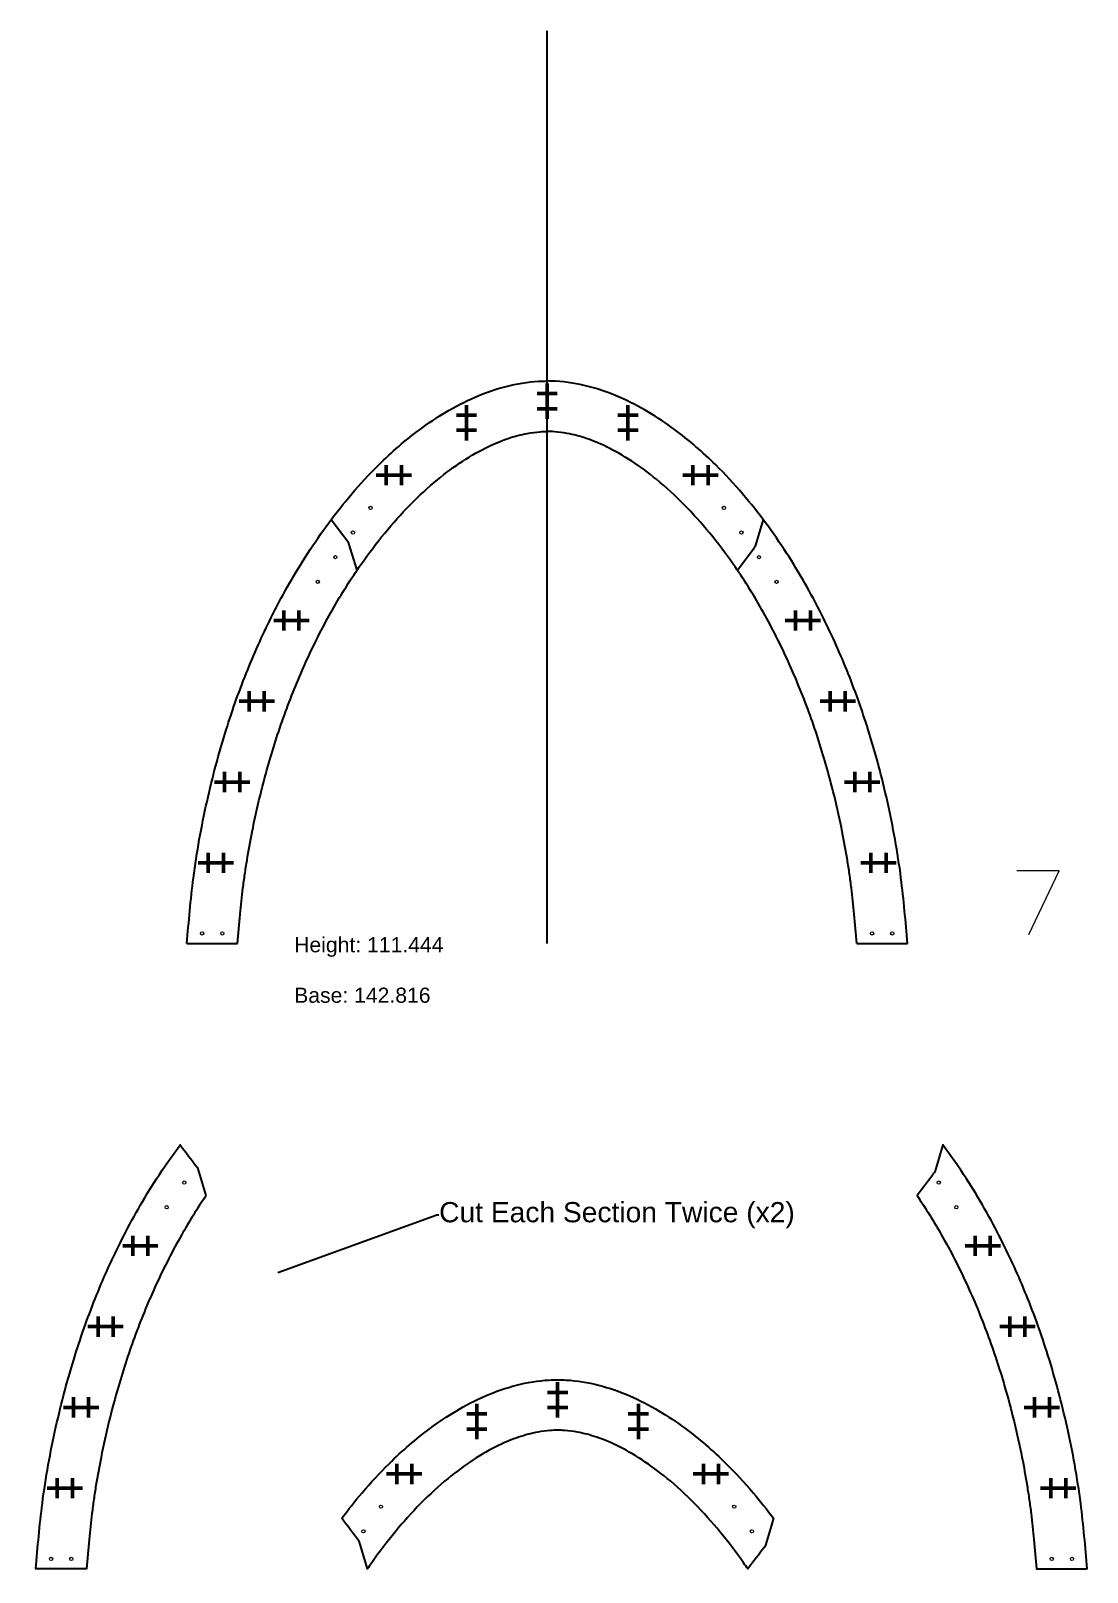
# Model space of a CAD drawing. Header units: inches. Extents: x -241 to 12541, y -1696 to 1281.
# Drawn here: x 1151.6 to 1361, y -1465.1 to -1159.8 of the extents above; entities that cross this region are included whole.
import ezdxf
from ezdxf import colors
from ezdxf.entities.mleader import LeaderData, LeaderLine
from ezdxf.math import Vec2, Vec3

# ---------------------------------------------------------------- set-up
doc = ezdxf.new("R2010")
doc.units = ezdxf.units.IN
doc.header["$MEASUREMENT"] = 0
doc.header["$PDMODE"] = 2
doc.header["$PDSIZE"] = 2
for name, color, linetype, lineweight in [('Annotation', 7, 'Continuous', 9), ('Drilling', 3, 'Continuous', 13), ('Engrave', 4, 'Continuous', 50)]:
    doc.layers.add(name, color=color, linetype=linetype, lineweight=lineweight)
doc.styles.get("Standard").update_dxf_attribs({"font": 'Arial.ttf'})

# ---------------------------------------------------------------- blocks, each defined once
blk = doc.blocks.new('*U1365')
at = {"layer": 'Engrave'}
blk.add_point((0, 0), dxfattribs=at)
blk = doc.blocks.new('*U1366')
at = {"layer": 'Engrave', "color": 0, "linetype": 'ByBlock', "lineweight": -2, "transparency": 16777216}
for p in [(0, 0), (3, 0)]:
    blk.add_blockref('*U1365', p, dxfattribs=at)
blk = doc.blocks.new('*U1367')
at = {"layer": 'Engrave'}
blk.add_point((0, 0), dxfattribs=at)
blk = doc.blocks.new('*U1368')
at = {"layer": 'Engrave', "color": 0, "linetype": 'ByBlock', "lineweight": -2, "transparency": 16777216}
for p in [(0, 0), (3, 0)]:
    blk.add_blockref('*U1367', p, dxfattribs=at)
blk = doc.blocks.new('*U1369')
at = {"layer": 'Engrave'}
blk.add_point((0, 0), dxfattribs=at)
blk = doc.blocks.new('*U1370')
at = {"layer": 'Engrave', "color": 0, "linetype": 'ByBlock', "lineweight": -2, "transparency": 16777216}
for p in [(0, 0), (3, 0)]:
    blk.add_blockref('*U1369', p, dxfattribs=at)
blk = doc.blocks.new('*U1371')
at = {"layer": 'Engrave'}
blk.add_point((0, 0), dxfattribs=at)
blk = doc.blocks.new('*U1372')
at = {"layer": 'Engrave', "color": 0, "linetype": 'ByBlock', "lineweight": -2, "transparency": 16777216}
for p in [(0, 0), (3, 0)]:
    blk.add_blockref('*U1371', p, dxfattribs=at)
blk = doc.blocks.new('*U1373')
at = {"layer": 'Engrave'}
blk.add_point((0, 0), dxfattribs=at)
blk = doc.blocks.new('*U1374')
at = {"layer": 'Engrave', "color": 0, "linetype": 'ByBlock', "lineweight": -2, "transparency": 16777216}
for p in [(0, 0), (3, 0)]:
    blk.add_blockref('*U1373', p, dxfattribs=at)
blk = doc.blocks.new('*U1375')
at = {"layer": 'Engrave'}
blk.add_point((0, 0), dxfattribs=at)
blk = doc.blocks.new('*U1376')
at = {"layer": 'Engrave', "color": 0, "linetype": 'ByBlock', "lineweight": -2, "transparency": 16777216}
for p in [(0, 0), (3, 0)]:
    blk.add_blockref('*U1375', p, dxfattribs=at)
blk = doc.blocks.new('*U1377')
at = {"layer": 'Engrave'}
blk.add_point((0, 0), dxfattribs=at)
blk = doc.blocks.new('*U1378')
at = {"layer": 'Engrave', "color": 0, "linetype": 'ByBlock', "lineweight": -2, "transparency": 16777216}
for p in [(0, 0), (3, 0)]:
    blk.add_blockref('*U1377', p, dxfattribs=at)
blk = doc.blocks.new('*U1424')
at = {"layer": 'Engrave'}
blk.add_point((0, 0), dxfattribs=at)
blk = doc.blocks.new('*U1425')
at = {"layer": 'Engrave', "color": 0, "linetype": 'ByBlock', "lineweight": -2, "transparency": 16777216}
for p in [(0, 0), (3, 0)]:
    blk.add_blockref('*U1424', p, dxfattribs=at)
blk = doc.blocks.new('*U1426')
at = {"layer": 'Engrave'}
blk.add_point((0, 0), dxfattribs=at)
blk = doc.blocks.new('*U1427')
at = {"layer": 'Engrave', "color": 0, "linetype": 'ByBlock', "lineweight": -2, "transparency": 16777216}
for p in [(0, 0), (3, 0)]:
    blk.add_blockref('*U1426', p, dxfattribs=at)
blk = doc.blocks.new('*U1428')
at = {"layer": 'Engrave'}
blk.add_point((0, 0), dxfattribs=at)
blk = doc.blocks.new('*U1429')
at = {"layer": 'Engrave', "color": 0, "linetype": 'ByBlock', "lineweight": -2, "transparency": 16777216}
for p in [(0, 0), (3, 0)]:
    blk.add_blockref('*U1428', p, dxfattribs=at)
blk = doc.blocks.new('*U1430')
at = {"layer": 'Engrave'}
blk.add_point((0, 0), dxfattribs=at)
blk = doc.blocks.new('*U1431')
at = {"layer": 'Engrave', "color": 0, "linetype": 'ByBlock', "lineweight": -2, "transparency": 16777216}
for p in [(0, 0), (3, 0)]:
    blk.add_blockref('*U1430', p, dxfattribs=at)
blk = doc.blocks.new('*U1432')
at = {"layer": 'Engrave'}
blk.add_point((0, 0), dxfattribs=at)
blk = doc.blocks.new('*U1433')
at = {"layer": 'Engrave', "color": 0, "linetype": 'ByBlock', "lineweight": -2, "transparency": 16777216}
for p in [(0, 0), (3, 0)]:
    blk.add_blockref('*U1432', p, dxfattribs=at)
blk = doc.blocks.new('*U1434')
at = {"layer": 'Engrave'}
blk.add_point((0, 0), dxfattribs=at)
blk = doc.blocks.new('*U1435')
at = {"layer": 'Engrave', "color": 0, "linetype": 'ByBlock', "lineweight": -2, "transparency": 16777216}
for p in [(0, 0), (3, 0)]:
    blk.add_blockref('*U1434', p, dxfattribs=at)
blk = doc.blocks.new('*U1436')
at = {"layer": 'Engrave'}
blk.add_point((0, 0), dxfattribs=at)
blk = doc.blocks.new('*U1437')
at = {"layer": 'Engrave', "color": 0, "linetype": 'ByBlock', "lineweight": -2, "transparency": 16777216}
for p in [(0, 0), (3, 0)]:
    blk.add_blockref('*U1436', p, dxfattribs=at)
blk = doc.blocks.new('*U1438')
at = {"layer": 'Engrave'}
blk.add_point((0, 0), dxfattribs=at)
blk = doc.blocks.new('*U1439')
at = {"layer": 'Engrave', "color": 0, "linetype": 'ByBlock', "lineweight": -2, "transparency": 16777216}
for p in [(0, 0), (3, 0)]:
    blk.add_blockref('*U1438', p, dxfattribs=at)
blk = doc.blocks.new('*U1440')
at = {"layer": 'Engrave'}
blk.add_point((0, 0), dxfattribs=at)
blk = doc.blocks.new('*U1441')
at = {"layer": 'Engrave', "color": 0, "linetype": 'ByBlock', "lineweight": -2, "transparency": 16777216}
for p in [(0, 0), (3, 0)]:
    blk.add_blockref('*U1440', p, dxfattribs=at)
blk = doc.blocks.new('*U1442')
at = {"layer": 'Engrave'}
blk.add_point((0, 0), dxfattribs=at)
blk = doc.blocks.new('*U1443')
at = {"layer": 'Engrave', "color": 0, "linetype": 'ByBlock', "lineweight": -2, "transparency": 16777216}
for p in [(0, 0), (3, 0)]:
    blk.add_blockref('*U1442', p, dxfattribs=at)
blk = doc.blocks.new('*U1444')
at = {"layer": 'Engrave'}
blk.add_point((0, 0), dxfattribs=at)
blk = doc.blocks.new('*U1445')
at = {"layer": 'Engrave', "color": 0, "linetype": 'ByBlock', "lineweight": -2, "transparency": 16777216}
for p in [(0, 0), (3, 0)]:
    blk.add_blockref('*U1444', p, dxfattribs=at)
blk = doc.blocks.new('*U1446')
at = {"layer": 'Engrave'}
blk.add_point((0, 0), dxfattribs=at)
blk = doc.blocks.new('*U1447')
at = {"layer": 'Engrave', "color": 0, "linetype": 'ByBlock', "lineweight": -2, "transparency": 16777216}
for p in [(0, 0), (3, 0)]:
    blk.add_blockref('*U1446', p, dxfattribs=at)
blk = doc.blocks.new('*U1448')
at = {"layer": 'Engrave'}
blk.add_point((0, 0), dxfattribs=at)
blk = doc.blocks.new('*U1449')
at = {"layer": 'Engrave', "color": 0, "linetype": 'ByBlock', "lineweight": -2, "transparency": 16777216}
for p in [(0, 0), (3, 0)]:
    blk.add_blockref('*U1448', p, dxfattribs=at)
blk = doc.blocks.new('*U1450')
at = {"layer": 'Engrave'}
blk.add_point((0, 0), dxfattribs=at)
blk = doc.blocks.new('*U1451')
at = {"layer": 'Engrave', "color": 0, "linetype": 'ByBlock', "lineweight": -2, "transparency": 16777216}
for p in [(0, 0), (3, 0)]:
    blk.add_blockref('*U1450', p, dxfattribs=at)
blk = doc.blocks.new('*U1452')
at = {"layer": 'Engrave'}
blk.add_point((0, 0), dxfattribs=at)
blk = doc.blocks.new('*U1453')
at = {"layer": 'Engrave', "color": 0, "linetype": 'ByBlock', "lineweight": -2, "transparency": 16777216}
for p in [(0, 0), (3, 0)]:
    blk.add_blockref('*U1452', p, dxfattribs=at)
blk = doc.blocks.new('*U1454')
at = {"layer": 'Engrave'}
blk.add_point((0, 0), dxfattribs=at)
blk = doc.blocks.new('*U1455')
at = {"layer": 'Engrave', "color": 0, "linetype": 'ByBlock', "lineweight": -2, "transparency": 16777216}
for p in [(0, 0), (3, 0)]:
    blk.add_blockref('*U1454', p, dxfattribs=at)
blk = doc.blocks.new('*U1456')
at = {"layer": 'Engrave'}
blk.add_point((0, 0), dxfattribs=at)
blk = doc.blocks.new('*U1457')
at = {"layer": 'Engrave', "color": 0, "linetype": 'ByBlock', "lineweight": -2, "transparency": 16777216}
for p in [(0, 0), (3, 0)]:
    blk.add_blockref('*U1456', p, dxfattribs=at)
blk = doc.blocks.new('*U1458')
at = {"layer": 'Engrave'}
blk.add_point((0, 0), dxfattribs=at)
blk = doc.blocks.new('*U1459')
at = {"layer": 'Engrave', "color": 0, "linetype": 'ByBlock', "lineweight": -2, "transparency": 16777216}
for p in [(0, 0), (3, 0)]:
    blk.add_blockref('*U1458', p, dxfattribs=at)
blk = doc.blocks.new('*U1460')
at = {"layer": 'Engrave'}
blk.add_point((0, 0), dxfattribs=at)
blk = doc.blocks.new('*U1461')
at = {"layer": 'Engrave', "color": 0, "linetype": 'ByBlock', "lineweight": -2, "transparency": 16777216}
for p in [(0, 0), (3, 0)]:
    blk.add_blockref('*U1460', p, dxfattribs=at)

msp = doc.modelspace()

# ---------------------------------------------------------------- linework, layer by layer
at = {"transparency": 33554687}
for p, q in [((1253.97619, -1340.6088), (1253.97619, -1159.79582)), ((1182.56844, -1340.6088), (1192.60425, -1340.6088)), ((1315.34812, -1340.6088), (1325.38394, -1340.6088))]:
    msp.add_line(p, q, dxfattribs=at)
for p, q in [((1211.17753, -1256.61171), (1214.52996, -1261.02354)), ((1296.77484, -1256.61171), (1295.1761, -1261.91708)), ((1216.28996, -1266.6454), (1214.69122, -1261.34003)), ((1291.66242, -1266.6454), (1295.01484, -1262.23357))]:
    msp.add_line(p, q)
for points, knots in [([(1182.56844, -1340.6088), (1182.9356, -1336.27091), (1183.73564, -1326.8188), (1186.30385, -1312.65188), (1189.95652, -1298.87542), (1194.38884, -1286.4925), (1199.69893, -1274.73744), (1206.40691, -1262.94014), (1213.62658, -1253.14297), (1221.16256, -1244.98445), (1227.41842, -1239.54613), (1233.92919, -1235.17937), (1239.6168, -1232.22763), (1245.79604, -1230.04984), (1250.66667, -1229.25228), (1253.40998, -1229.16638), (1253.97619, -1229.16508)], [0, 0, 0, 0, 20.604663119, 44.896878825, 68.055117118, 88.017988243, 107.100287539, 129.062505456, 152.160891773, 164.532191615, 181.60584056, 191.255177774, 201.597354218, 211.864846844, 222.14920081, 224.824960497, 224.824960497, 224.824960497, 224.824960497]), ([(1325.38394, -1340.6088), (1325.01678, -1336.27091), (1324.21674, -1326.8188), (1321.64853, -1312.65188), (1317.99586, -1298.87542), (1313.56354, -1286.4925), (1308.25344, -1274.73744), (1301.54547, -1262.94014), (1294.3258, -1253.14297), (1286.78982, -1244.98445), (1280.53396, -1239.54613), (1274.02318, -1235.17937), (1268.33558, -1232.22763), (1262.15634, -1230.04984), (1257.28571, -1229.25228), (1254.5424, -1229.16638), (1253.97619, -1229.16508)], [0, 0, 0, 0, 20.604663119, 44.896878825, 68.055117118, 88.017988243, 107.100287539, 129.062505456, 152.160891773, 164.532191615, 181.60584056, 191.255177774, 201.597354218, 211.864846844, 222.14920081, 224.824960497, 224.824960497, 224.824960497, 224.824960497]), ([(1192.60425, -1340.6088), (1192.77161, -1338.63623), (1192.93901, -1336.69413), (1193.29126, -1333.04737), (1193.47312, -1331.3371), (1193.79569, -1328.72164), (1193.91915, -1327.79565), (1194.1856, -1325.93754), (1194.3281, -1325.00832), (1194.78234, -1322.22056), (1195.12086, -1320.36193), (1195.96503, -1316.1388), (1196.49092, -1313.77088), (1197.63541, -1309.07678), (1198.25585, -1306.74794), (1199.94556, -1300.94267), (1201.0828, -1297.49283), (1203.60875, -1290.69243), (1204.9957, -1287.34375), (1208.01975, -1280.79084), (1209.65789, -1277.58356), (1213.19147, -1271.36018), (1215.08915, -1268.34094), (1218.59842, -1263.33436), (1220.14655, -1261.29115), (1225.00401, -1255.39332), (1228.51123, -1251.78257), (1233.88286, -1247.37344), (1235.54147, -1246.14528), (1238.91294, -1243.94007), (1240.6309, -1242.96039), (1243.65081, -1241.5154), (1244.94777, -1240.98148), (1247.51103, -1240.11326), (1248.77815, -1239.77852), (1250.88553, -1239.38957), (1251.72985, -1239.28012), (1253.03977, -1239.18509), (1253.51375, -1239.16674), (1253.97619, -1239.16512)], [1.338263795, 1.338263795, 1.338263795, 1.338263795, 10.748801957, 10.748801957, 19.310201986, 19.310201986, 24.061821464, 24.061821464, 28.813440942, 28.813440942, 38.316679899, 38.316679899, 50.418193186, 50.418193186, 62.519706473, 62.519706473, 80.861434893, 80.861434893, 99.203163313, 99.203163313, 117.544891733, 117.544891733, 135.886620153, 135.886620153, 149.227616247, 149.227616247, 175.909608434, 175.909608434, 187.327495116, 187.327495116, 198.745381799, 198.745381799, 207.223053667, 207.223053667, 215.700725535, 215.700725535, 221.452755628, 221.452755628, 224.770057046, 224.770057046, 224.770057046, 224.770057046]), ([(1315.34812, -1340.6088), (1315.18076, -1338.63623), (1315.01336, -1336.69413), (1314.66111, -1333.04737), (1314.47926, -1331.3371), (1314.15669, -1328.72164), (1314.03322, -1327.79565), (1313.76677, -1325.93754), (1313.62428, -1325.00832), (1313.17003, -1322.22056), (1312.83152, -1320.36193), (1311.98735, -1316.1388), (1311.46145, -1313.77088), (1310.31697, -1309.07678), (1309.69653, -1306.74794), (1308.00681, -1300.94267), (1306.86957, -1297.49283), (1304.34363, -1290.69243), (1302.95668, -1287.34375), (1299.93263, -1280.79084), (1298.29449, -1277.58356), (1294.7609, -1271.36018), (1292.86323, -1268.34094), (1289.35396, -1263.33436), (1287.80583, -1261.29115), (1282.94837, -1255.39332), (1279.44115, -1251.78257), (1274.06951, -1247.37344), (1272.41091, -1246.14528), (1269.03944, -1243.94007), (1267.32148, -1242.96039), (1264.30157, -1241.5154), (1263.0046, -1240.98148), (1260.44135, -1240.11326), (1259.17423, -1239.77852), (1257.06684, -1239.38957), (1256.22252, -1239.28012), (1254.9126, -1239.18509), (1254.43863, -1239.16674), (1253.97619, -1239.16512)], [1.338263795, 1.338263795, 1.338263795, 1.338263795, 10.748801957, 10.748801957, 19.310201986, 19.310201986, 24.061821464, 24.061821464, 28.813440942, 28.813440942, 38.316679899, 38.316679899, 50.418193186, 50.418193186, 62.519706473, 62.519706473, 80.861434893, 80.861434893, 99.203163313, 99.203163313, 117.544891733, 117.544891733, 135.886620153, 135.886620153, 149.227616247, 149.227616247, 175.909608434, 175.909608434, 187.327495116, 187.327495116, 198.745381799, 198.745381799, 207.223053667, 207.223053667, 215.700725535, 215.700725535, 221.452755628, 221.452755628, 224.770057046, 224.770057046, 224.770057046, 224.770057046])]:
    msp.add_open_spline(points, degree=3, knots=knots, dxfattribs=at)
for points in [[(1214.69122, -1261.34003), (1214.65705, -1261.22666), (1214.60159, -1261.11781), (1214.52996, -1261.02354)], [(1295.01484, -1262.23357), (1295.08648, -1262.1393), (1295.14194, -1262.03045), (1295.1761, -1261.91708)]]:
    msp.add_open_spline(points, degree=3)
for points, knots in [([(1186.34931, -1390.5456), (1185.8164, -1388.77714), (1185.28349, -1387.00868), (1184.75057, -1385.24022), (1184.71641, -1385.12685), (1184.66095, -1385.018), (1184.58931, -1384.92373), (1183.47184, -1383.45312), (1182.35437, -1381.98251), (1181.23689, -1380.5119), (1179.60318, -1382.68144), (1175.39441, -1388.7254), (1169.75829, -1398.63763), (1164.4482, -1410.39269), (1160.01587, -1422.77562), (1156.36321, -1436.55207), (1153.79499, -1450.71899), (1152.99496, -1460.1711), (1152.62779, -1464.50899), (1155.97307, -1464.50899), (1159.31834, -1464.50899), (1162.66361, -1464.50899), (1162.83097, -1462.53642), (1162.99837, -1460.59432), (1163.35062, -1456.94756), (1163.53247, -1455.2373), (1163.85505, -1452.62183), (1163.97851, -1451.69584), (1164.24496, -1449.83773), (1164.38745, -1448.90851), (1164.8417, -1446.12075), (1165.18022, -1444.26212), (1166.02438, -1440.03899), (1166.55028, -1437.67107), (1167.69477, -1432.97698), (1168.31521, -1430.64813), (1170.00492, -1424.84287), (1171.14216, -1421.39302), (1173.6681, -1414.59263), (1175.05506, -1411.24394), (1178.0791, -1404.69103), (1179.71724, -1401.48376), (1183.0078, -1395.6884), (1184.62891, -1393.07351), (1186.34931, -1390.5456)], [0, 0, 0, 0, 1, 1, 1, 1.355205823, 1.355205823, 1.355205823, 2.355205823, 2.355205823, 2.355205823, 15.204322019, 37.166539936, 56.248839232, 76.211710357, 99.36994865, 123.662164356, 144.266827475, 144.266827475, 144.266827475, 145.266827475, 145.266827475, 145.266827475, 154.677365637, 154.677365637, 163.238765666, 163.238765666, 167.990385144, 167.990385144, 172.742004622, 172.742004622, 182.245243579, 182.245243579, 194.346756866, 194.346756866, 206.448270153, 206.448270153, 224.789998573, 224.789998573, 243.131726993, 243.131726993, 261.473455413, 261.473455413, 277.292168648, 277.292168648, 277.292168648, 277.292168648]), ([(1361.00206, -1464.50899), (1357.65679, -1464.50899), (1354.31152, -1464.50899), (1350.96625, -1464.50899), (1350.79889, -1462.53642), (1350.63149, -1460.59432), (1350.27924, -1456.94756), (1350.09738, -1455.23729), (1349.77481, -1452.62183), (1349.65135, -1451.69584), (1349.3849, -1449.83773), (1349.2424, -1448.90851), (1348.78816, -1446.12075), (1348.44964, -1444.26212), (1347.60547, -1440.03899), (1347.07958, -1437.67107), (1345.93509, -1432.97697), (1345.31465, -1430.64813), (1343.62494, -1424.84286), (1342.4877, -1421.39302), (1339.96175, -1414.59262), (1338.5748, -1411.24394), (1335.55075, -1404.69103), (1333.91261, -1401.48375), (1330.62206, -1395.6884), (1329.00095, -1393.07351), (1327.28054, -1390.54559), (1328.39802, -1389.07498), (1329.51549, -1387.60437), (1330.63297, -1386.13376), (1330.7046, -1386.03949), (1330.76006, -1385.93064), (1330.79423, -1385.81727), (1331.32714, -1384.04882), (1331.86005, -1382.28036), (1332.39297, -1380.5119), (1334.02668, -1382.68144), (1338.23544, -1388.7254), (1343.87157, -1398.63763), (1349.18166, -1410.39269), (1353.61398, -1422.77561), (1357.26665, -1436.55207), (1359.83486, -1450.71899), (1360.6349, -1460.1711), (1361.00206, -1464.50899)], [0, 0, 0, 0, 1, 1, 1, 10.410538162, 10.410538162, 18.97193819, 18.97193819, 23.723557669, 23.723557669, 28.475177147, 28.475177147, 37.978416104, 37.978416104, 50.079929391, 50.079929391, 62.181442678, 62.181442678, 80.523171098, 80.523171098, 98.864899518, 98.864899518, 117.206627938, 117.206627938, 133.025341173, 133.025341173, 133.025341173, 134.025341173, 134.025341173, 134.025341173, 134.380546996, 134.380546996, 134.380546996, 135.380546996, 135.380546996, 135.380546996, 148.229663192, 170.191881109, 189.274180405, 209.23705153, 232.395289823, 256.687505529, 277.292168648, 277.292168648, 277.292168648, 277.292168648]), ([(1216.75863, -1459.20361), (1217.29154, -1460.97207), (1217.82446, -1462.74053), (1218.35737, -1464.50899), (1218.63177, -1464.1058), (1218.90869, -1463.70482), (1220.66584, -1461.19795), (1222.21396, -1459.15474), (1227.07142, -1453.2569), (1230.57864, -1449.64616), (1235.95028, -1445.23703), (1237.60888, -1444.00886), (1240.98035, -1441.80365), (1242.69831, -1440.82398), (1245.71822, -1439.37898), (1247.01519, -1438.84507), (1249.57844, -1437.97685), (1250.84556, -1437.64211), (1252.95295, -1437.25316), (1253.79727, -1437.1437), (1255.10719, -1437.04868), (1255.58116, -1437.03032), (1256.0436, -1437.02871), (1256.50605, -1437.03032), (1256.98002, -1437.04868), (1258.28994, -1437.1437), (1259.13426, -1437.25316), (1261.24164, -1437.64211), (1262.50876, -1437.97685), (1265.07202, -1438.84507), (1266.36898, -1439.37898), (1269.3889, -1440.82398), (1271.10685, -1441.80365), (1274.47833, -1444.00886), (1276.13693, -1445.23703), (1281.50857, -1449.64616), (1285.01578, -1453.2569), (1289.87324, -1459.15474), (1291.42137, -1461.19795), (1293.17852, -1463.70482), (1293.45544, -1464.1058), (1293.72983, -1464.50899), (1294.84731, -1463.03838), (1295.96478, -1461.56777), (1297.08226, -1460.09716), (1297.15389, -1460.00289), (1297.20936, -1459.89404), (1297.24352, -1459.78067), (1297.77643, -1458.01221), (1298.30934, -1456.24375), (1298.84226, -1454.47529), (1297.53911, -1452.74473), (1294.55034, -1449.01145), (1288.85724, -1442.84803), (1282.60137, -1437.40972), (1276.0906, -1433.04295), (1270.40299, -1430.09121), (1264.22375, -1427.91342), (1259.35312, -1427.11587), (1256.60981, -1427.02997), (1256.0436, -1427.02867), (1255.47739, -1427.02997), (1252.73408, -1427.11587), (1247.86345, -1427.91342), (1241.68421, -1430.09121), (1235.99661, -1433.04295), (1229.48584, -1437.40972), (1223.22997, -1442.84803), (1217.53686, -1449.01145), (1214.5481, -1452.74473), (1213.24495, -1454.47529), (1214.36242, -1455.9459), (1215.4799, -1457.41651), (1216.59737, -1458.88712), (1216.66901, -1458.9814), (1216.72447, -1459.09025), (1216.75863, -1459.20361)], [0, 0, 0, 0, 1, 1, 1, 3.523015185, 3.523015185, 16.864011279, 16.864011279, 43.546003466, 43.546003466, 54.963890148, 54.963890148, 66.381776831, 66.381776831, 74.859448699, 74.859448699, 83.337120567, 83.337120567, 89.08915066, 89.08915066, 92.406452078, 92.406452078, 92.406452078, 95.723753497, 95.723753497, 101.475783589, 101.475783589, 109.953455458, 109.953455458, 118.431127326, 118.431127326, 129.849014008, 129.849014008, 141.26690069, 141.26690069, 167.948892878, 167.948892878, 181.289888972, 181.289888972, 183.812904157, 183.812904157, 183.812904157, 184.812904157, 184.812904157, 184.812904157, 185.16810998, 185.16810998, 185.16810998, 186.16810998, 186.16810998, 186.16810998, 196.417380101, 208.788679943, 225.862328887, 235.511666102, 245.853842546, 256.121335171, 266.405689137, 269.081448824, 269.081448824, 269.081448824, 271.757208511, 282.041562477, 292.309055103, 302.651231547, 312.300568762, 329.374217706, 341.745517548, 351.994787669, 351.994787669, 351.994787669, 352.994787669, 352.994787669, 352.994787669, 353.349993492, 353.349993492, 353.349993492, 353.349993492])]:
    msp.add_open_spline(points, degree=3, knots=knots)
at = {"layer": 'Annotation'}
msp.add_lwpolyline([(1349.43208, -1338.78878), (1355.43331, -1326.18621), (1347.03159, -1326.18621)], dxfattribs=at)
at = {"layer": 'Drilling'}
for centre in [(1218.96309, -1254.30367), (1288.98929, -1254.30367), (1215.47686, -1259.18693), (1292.47552, -1259.18693), (1211.99063, -1264.07019), (1295.96174, -1264.07019), (1208.5044, -1268.95344), (1299.44797, -1268.95344), (1185.58634, -1338.6088), (1189.58634, -1338.6088), (1318.36603, -1338.6088), (1322.36603, -1338.6088), (1182.04999, -1387.97038), (1331.57987, -1387.97037), (1178.56376, -1392.85364), (1335.0661, -1392.85363), (1221.0305, -1452.16725), (1291.05671, -1452.16725), (1217.54427, -1457.05051), (1294.54293, -1457.05051), (1155.6457, -1462.50899), (1159.6457, -1462.50899), (1353.98416, -1462.50899), (1357.98416, -1462.50899)]:
    msp.add_circle(centre, 0.3225, dxfattribs=at)

# ---------------------------------------------------------------- block references
at = {"layer": 'Engrave', "rotation": 90}
for name, p in [('*U1366', (1253.98193, -1234.66508)), ('*U1378', (1237.97619, -1238.93561)), ('*U1445', (1256.04934, -1432.52866)), ('*U1449', (1240.0436, -1436.7992))]:
    msp.add_blockref(name, p, dxfattribs=at)
at = {"layer": 'Engrave', "xscale": -1, "rotation": 270}
for name, p in [('*U1435', (1269.97619, -1238.93561)), ('*U1453', (1272.0436, -1436.7992))]:
    msp.add_blockref(name, p, dxfattribs=at)
at = {"layer": 'Engrave'}
for name, p in [('*U1376', (1222.08705, -1247.81929)), ('*U1374', (1201.77827, -1276.6088)), ('*U1372', (1194.90099, -1292.6088)), ('*U1370', (1190.03312, -1308.6088)), ('*U1368', (1186.80423, -1324.6088)), ('*U1443', (1171.83762, -1400.50899)), ('*U1441', (1164.96035, -1416.50899)), ('*U1439', (1160.09247, -1432.50899)), ('*U1447', (1224.15447, -1445.68287)), ('*U1437', (1156.86359, -1448.50899))]:
    msp.add_blockref(name, p, dxfattribs=at)
at = {"layer": 'Engrave', "xscale": -1}
for name, p in [('*U1433', (1285.86532, -1247.81929)), ('*U1431', (1306.17411, -1276.6088)), ('*U1429', (1313.05138, -1292.6088)), ('*U1427', (1317.91926, -1308.6088)), ('*U1425', (1321.14814, -1324.6088)), ('*U1461', (1341.79223, -1400.50899)), ('*U1459', (1348.66951, -1416.50899)), ('*U1457', (1353.53738, -1432.50899)), ('*U1451', (1287.93274, -1445.68287)), ('*U1455', (1356.76627, -1448.50899))]:
    msp.add_blockref(name, p, dxfattribs=at)

# ---------------------------------------------------------------- texts
at = {"layer": 'Annotation', "insert": (1203.82944, -1339.34704), "char_height": 3, "attachment_point": 1}
msp.add_mtext_dynamic_manual_height_columns('Height: 111.444\\P \\PBase: 142.816', width=45.2101633, gutter_width=1, heights=[0], dxfattribs=at)

# ---------------------------------------------------------------- leaders
at = {"layer": 'Annotation'}
ml = msp.add_multileader_mtext('Standard', dxfattribs=at)
ml.set_content('\\A1;Cut Each Section Twice (x2) ', color=256)
ml.set_leader_properties()
ml.build(insert=Vec2(0, 0))
ml.multileader.update_dxf_attribs({"text_right_attachment_type": 6, "dogleg_length": 0.36, "arrow_head_size": 0.18})
ctx = ml.context
ctx.base_point, ctx.arrow_head_size, ctx.landing_gap_size, ctx.plane_origin = Vec3(1232.4728, -1394.37446), 0.18, 0.09, Vec3(1368.01193, -1429.61385)
ctx.right_attachment = 6
notes = []
notes.append((ctx, [(1, (1, 1, 0), (1232.1128, -1394.37446), (1, 0), 0.36, [(0, [(1200.44019, -1405.83218)], 0, [])])]))
ctx.mtext.insert, ctx.mtext.flow_direction = Vec3(1232.5628, -1391.82876), 5
for ctx, leaders in notes:
    for number, flags, end, landing, length, lines in leaders:
        leader = LeaderData()
        leader.index, (leader.has_last_leader_line, leader.has_dogleg_vector, leader.attachment_direction) = number, flags
        leader.last_leader_point, leader.dogleg_vector, leader.dogleg_length = Vec3(end), Vec3(landing), length
        for number, points, colour, breaks in lines:
            line = LeaderLine()
            line.index, line.vertices, line.color, line.breaks = number, Vec3.list(points), colors.encode_raw_color(colour), breaks
            leader.lines.append(line)
        ctx.leaders.append(leader)

doc.saveas('drawing.dxf')
